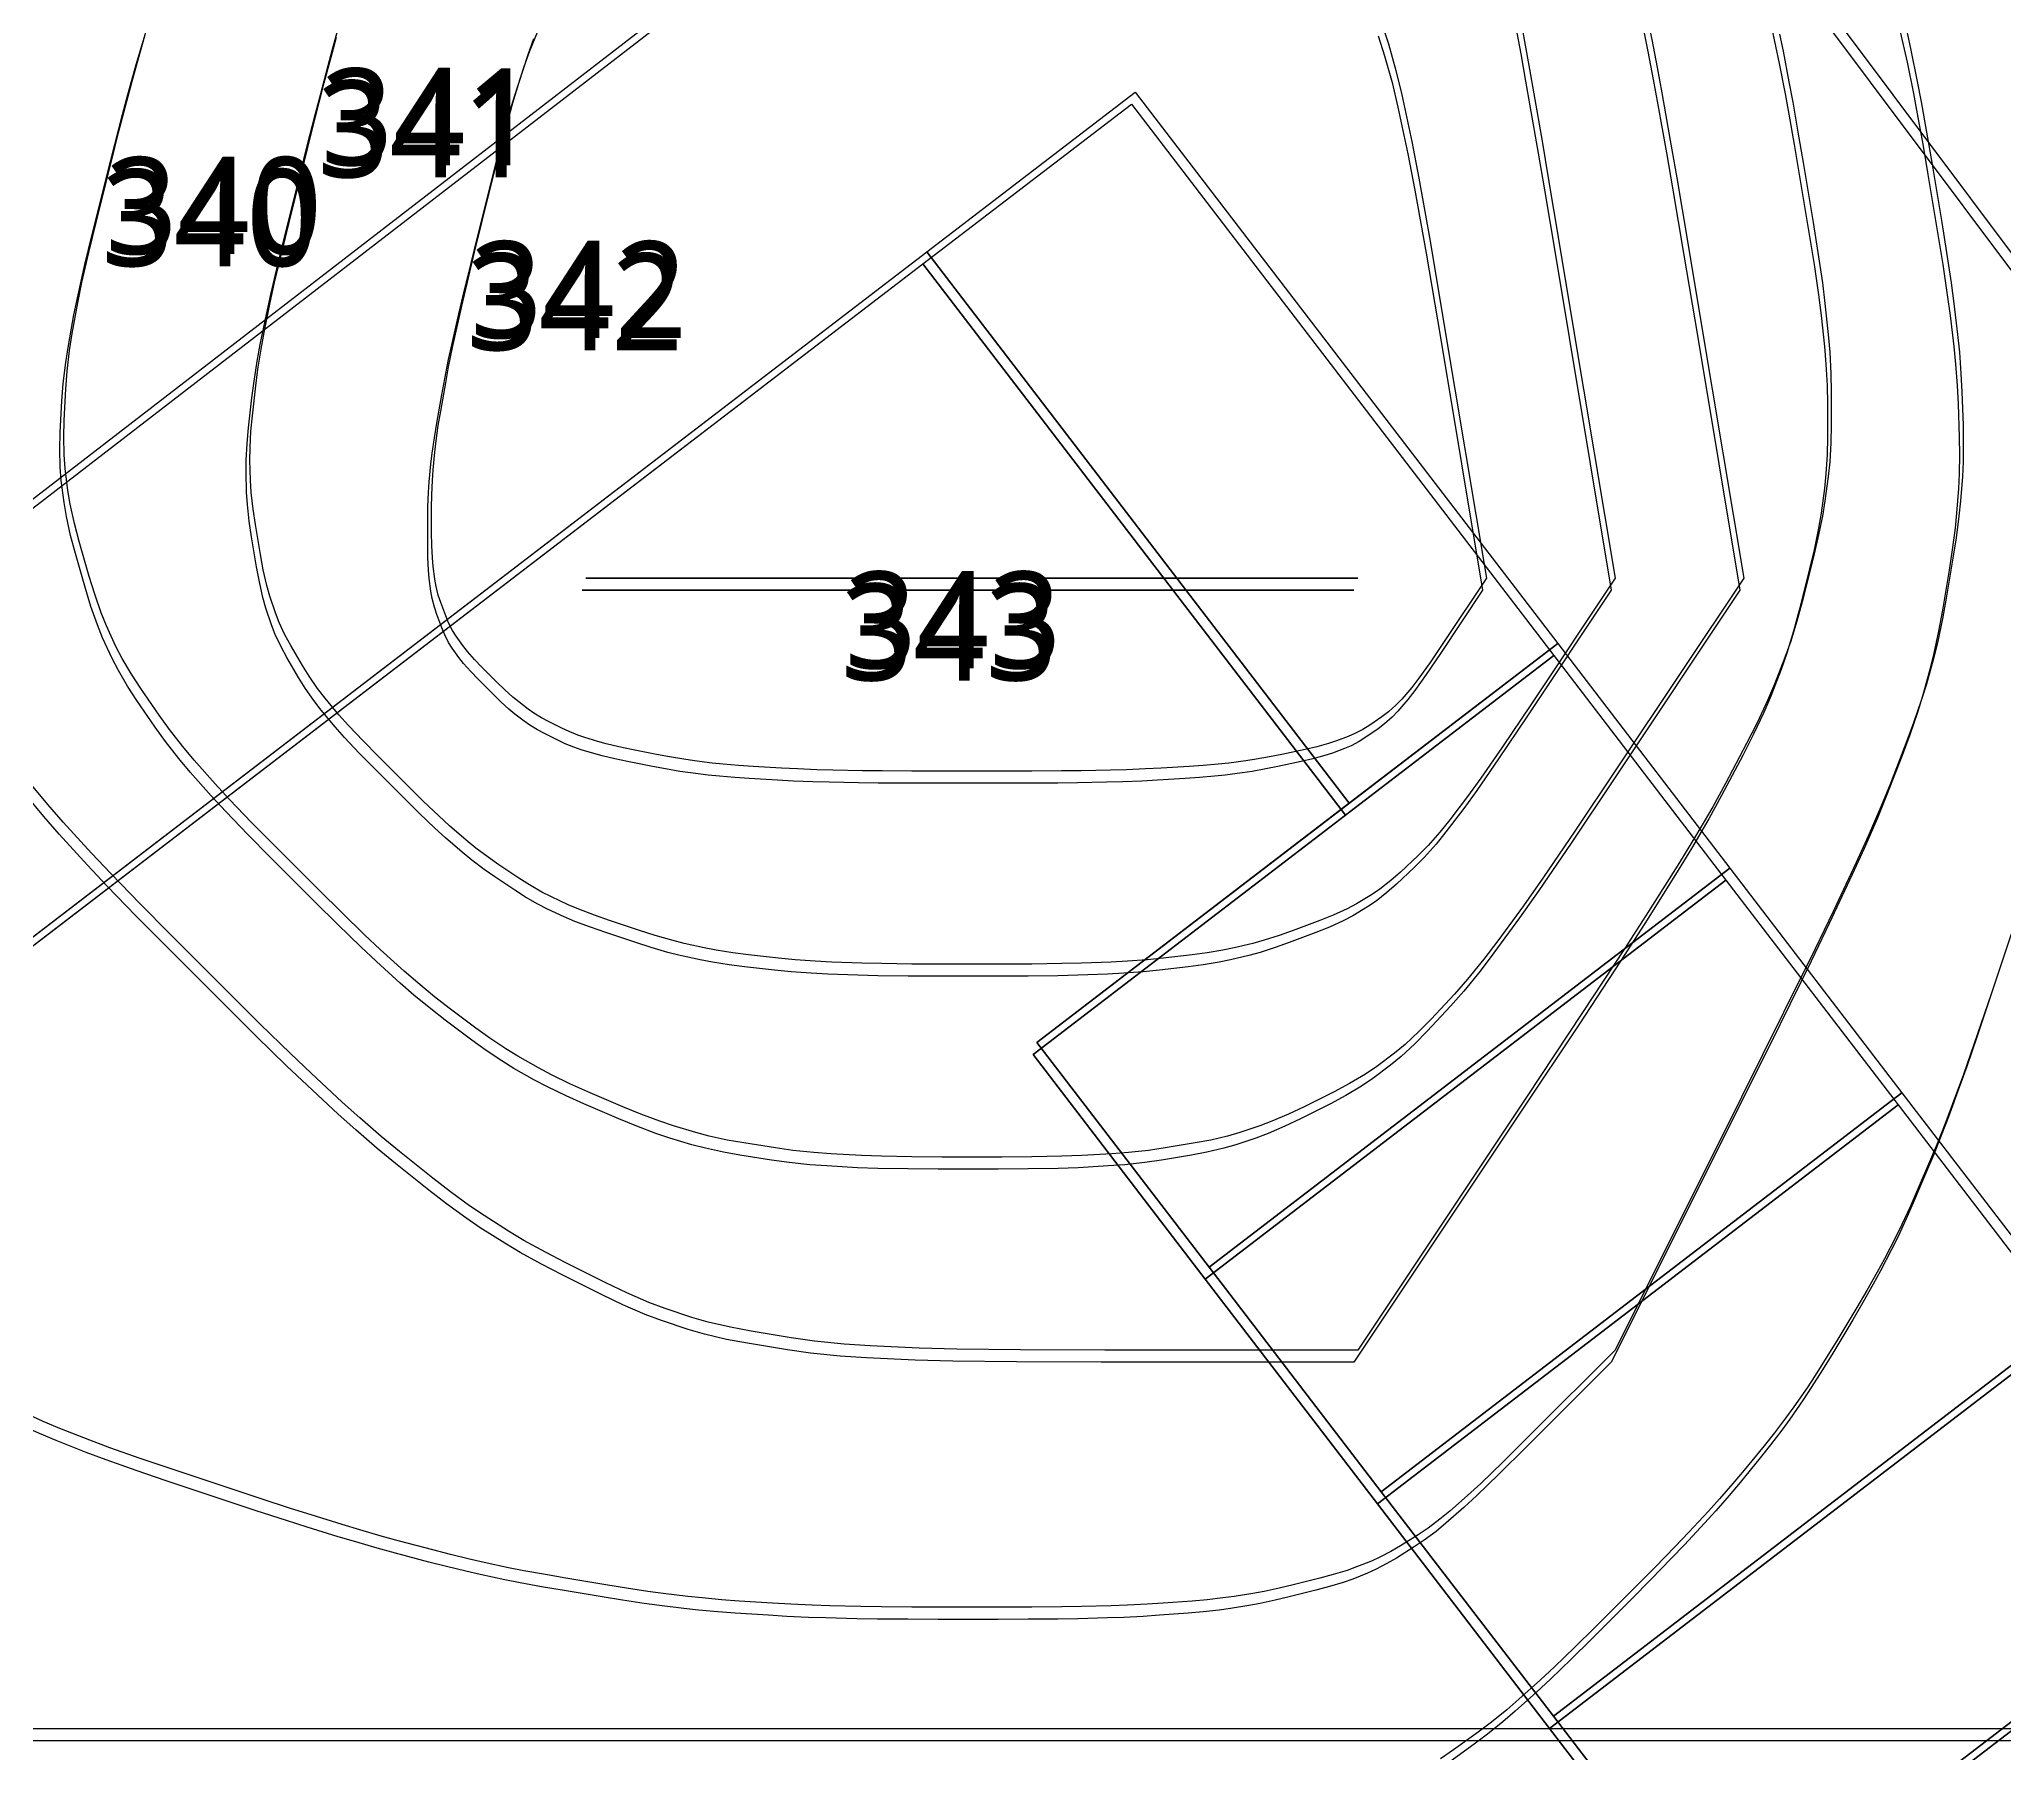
# Model space of a CAD drawing. Header units: metres. Extents: x -1097 to 1588, y -185 to 884.
# Drawn here: x 1015.5 to 1091.9, y 83.7 to 150.3 of the extents above; entities that cross this region are included whole.
import ezdxf

# ---------------------------------------------------------------- set-up
doc = ezdxf.new("R2010")
doc.units = ezdxf.units.M
for name, color, linetype in [('MUROS', 7, 'Continuous'), ('TERRENO', 188, 'Continuous'), ('VG', 7, 'Continuous'), ('VISTA LEJOS', 7, 'Continuous')]:
    doc.layers.add(name, color=color, linetype=linetype)

msp = doc.modelspace()

# ---------------------------------------------------------------- linework, layer by layer
at = {"layer": 'MUROS'}
for points in [[(33.669, 763.952), (1529.019, 763.952), (1529.019, 84.667), (33.669, 84.667)], [(33.519, 763.483), (1528.868, 763.483), (1528.868, 84.197), (33.519, 84.197)]]:
    msp.add_lwpolyline(points, close=True, dxfattribs=at)
at = {"layer": 'TERRENO'}
for points in [[(1087.728, 150.967), (1087.925, 150.132), (1088.072, 149.45), (1088.317, 148.241), (1088.469, 147.444), (1088.68, 146.263), (1088.88, 145.092), (1089.269, 142.759), (1089.457, 141.588), (1089.635, 140.407), (1089.742, 139.61), (1089.886, 138.401), (1089.955, 137.719), (1090.017, 136.884), (1090.053, 136.173), (1090.096, 134.877), (1090.107, 134.196), (1090.097, 133.447), (1090.07, 132.88), (1089.998, 131.93), (1089.937, 131.335), (1089.827, 130.5), (1089.704, 129.703), (1089.445, 128.148), (1089.297, 127.341), (1089.115, 126.477), (1088.958, 125.843), (1088.67, 124.807), (1088.475, 124.173), (1088.177, 123.309), (1087.877, 122.503), (1087.272, 120.947), (1086.904, 120.045), (1086.404, 118.893), (1085.94, 117.875), (1085.048, 115.974), (1084.344, 114.515), (1083.124, 112.038), (1081.489, 108.755), (1076.574, 98.924), (1076.574, 98.924), (1073.297, 95.648), (1072.196, 94.556), (1071.351, 93.74), (1070.839, 93.267), (1070.148, 92.662), (1069.764, 92.345), (1069.303, 92), (1068.919, 91.74), (1068.228, 91.308), (1067.857, 91.091), (1067.435, 90.87), (1067.102, 90.72), (1066.526, 90.489), (1066.155, 90.358), (1065.617, 90.195), (1065.092, 90.054), (1064.055, 89.795), (1063.514, 89.667), (1062.929, 89.542), (1062.494, 89.462), (1061.774, 89.347), (1061.329, 89.286), (1060.714, 89.219), (1060.135, 89.167), (1059.012, 89.081), (1058.385, 89.039), (1057.626, 89.001), (1056.99, 88.979), (1055.838, 88.95), (1055.066, 88.937), (1053.905, 88.927), (1052.74, 88.924), (1050.407, 88.924), (1049.236, 88.927), (1048.055, 88.937), (1047.258, 88.95), (1046.049, 88.979), (1045.367, 89.001), (1044.532, 89.039), (1043.821, 89.081), (1042.525, 89.167), (1041.844, 89.219), (1041.095, 89.286), (1040.528, 89.347), (1039.578, 89.462), (1038.983, 89.542), (1038.148, 89.667), (1037.351, 89.795), (1035.796, 90.054), (1034.999, 90.191), (1034.164, 90.345), (1033.568, 90.463), (1032.618, 90.665), (1032.052, 90.793), (1031.303, 90.976), (1030.621, 91.152), (1029.325, 91.497), (1028.615, 91.692), (1027.779, 91.932), (1027.098, 92.137), (1025.888, 92.512), (1025.091, 92.764), (1023.911, 93.148), (1022.739, 93.536), (1020.407, 94.313), (1019.24, 94.71), (1018.074, 95.123), (1017.296, 95.414), (1016.13, 95.875), (1015.482, 96.147), (1014.704, 96.502)], [(1082.785, 150.881), (1082.963, 150.074), (1083.099, 149.41), (1083.329, 148.222), (1083.475, 147.434), (1083.681, 146.261), (1083.88, 145.092), (1084.268, 142.759), (1084.456, 141.588), (1084.628, 140.407), (1084.729, 139.61), (1084.859, 138.401), (1084.916, 137.719), (1084.96, 136.884), (1084.974, 136.173), (1084.974, 134.877), (1084.96, 134.196), (1084.916, 133.447), (1084.859, 132.88), (1084.729, 131.93), (1084.628, 131.335), (1084.456, 130.5), (1084.268, 129.703), (1083.88, 128.148), (1083.662, 127.341), (1083.398, 126.477), (1083.176, 125.843), (1082.772, 124.807), (1082.502, 124.173), (1082.094, 123.309), (1081.684, 122.503), (1080.864, 120.947), (1080.366, 120.045), (1079.694, 118.893), (1079.072, 117.875), (1077.876, 115.974), (1076.936, 114.515), (1075.308, 112.038), (1073.127, 108.755), (1066.574, 98.924), (1066.574, 98.924), (1056.743, 98.924), (1053.46, 98.934), (1050.983, 98.963), (1049.524, 99.001), (1047.623, 99.088), (1046.605, 99.155), (1045.453, 99.27), (1044.551, 99.395), (1042.996, 99.654), (1042.189, 99.808), (1041.325, 100.009), (1040.692, 100.192), (1039.655, 100.537), (1039.021, 100.777), (1038.157, 101.152), (1037.351, 101.536), (1035.796, 102.313), (1034.999, 102.726), (1034.164, 103.187), (1033.568, 103.542), (1032.618, 104.147), (1032.052, 104.531), (1031.303, 105.078), (1030.621, 105.606), (1029.325, 106.643), (1028.615, 107.229), (1027.779, 107.949), (1027.098, 108.563), (1025.888, 109.686), (1025.091, 110.445), (1023.911, 111.597), (1022.739, 112.758), (1020.407, 115.091), (1019.247, 116.262), (1018.102, 117.443), (1017.354, 118.24), (1016.252, 119.45), (1015.654, 120.131), (1014.963, 120.967)], [(1077.825, 150.713), (1077.996, 149.873), (1078.208, 148.778), (1078.388, 147.794), (1078.72, 145.937), (1078.969, 144.497), (1079.387, 142.034), (1079.936, 138.756), (1081.574, 128.925), (1081.574, 128.925), (1076.659, 121.552), (1075.012, 119.097), (1073.759, 117.261), (1073.011, 116.195), (1072.017, 114.834), (1071.475, 114.122), (1070.841, 113.344), (1070.327, 112.761), (1069.42, 111.789), (1068.94, 111.299), (1068.407, 110.802), (1067.999, 110.464), (1067.308, 109.946), (1066.871, 109.65), (1066.252, 109.283), (1065.657, 108.966), (1064.491, 108.383), (1063.886, 108.095), (1063.238, 107.814), (1062.762, 107.634), (1061.985, 107.375), (1061.51, 107.238), (1060.862, 107.087), (1060.257, 106.972), (1059.09, 106.777), (1058.442, 106.684), (1057.665, 106.597), (1057.017, 106.547), (1055.85, 106.482), (1055.073, 106.453), (1053.906, 106.432), (1052.74, 106.425), (1050.407, 106.425), (1049.238, 106.432), (1048.065, 106.453), (1047.277, 106.482), (1046.089, 106.547), (1045.425, 106.597), (1044.618, 106.684), (1043.939, 106.777), (1042.708, 106.972), (1042.065, 107.087), (1041.366, 107.238), (1040.845, 107.375), (1039.981, 107.634), (1039.446, 107.814), (1038.704, 108.095), (1038.004, 108.383), (1036.643, 108.966), (1035.949, 109.276), (1035.229, 109.622), (1034.723, 109.888), (1033.924, 110.342), (1033.453, 110.63), (1032.841, 111.04), (1032.292, 111.436), (1031.255, 112.214), (1030.691, 112.653), (1030.036, 113.193), (1029.507, 113.654), (1028.579, 114.496), (1027.971, 115.065), (1027.079, 115.929), (1026.198, 116.8), (1024.448, 118.55), (1023.579, 119.431), (1022.723, 120.323), (1022.163, 120.931), (1021.343, 121.859), (1020.899, 122.387), (1020.387, 123.043), (1019.979, 123.607), (1019.267, 124.643), (1018.909, 125.193), (1018.549, 125.805), (1018.307, 126.275), (1017.939, 127.075), (1017.733, 127.581), (1017.481, 128.301), (1017.267, 128.995), (1016.878, 130.356), (1016.694, 131.056), (1016.528, 131.798), (1016.437, 132.333), (1016.329, 133.197), (1016.288, 133.718), (1016.274, 134.416), (1016.29, 135.06), (1016.355, 136.291), (1016.408, 136.97), (1016.502, 137.777), (1016.605, 138.441), (1016.821, 139.629), (1016.982, 140.417), (1017.248, 141.59), (1017.531, 142.759), (1018.114, 145.092), (1018.41, 146.258), (1018.712, 147.425), (1018.921, 148.202), (1019.245, 149.369), (1019.432, 150.017), (1019.67, 150.794)], [(1072.903, 150.595), (1073.054, 149.786), (1073.246, 148.721), (1073.415, 147.754), (1073.732, 145.917), (1073.975, 144.487), (1074.388, 142.032), (1074.935, 138.756), (1076.574, 128.925), (1076.574, 128.925), (1073.297, 124.01), (1072.196, 122.373), (1071.351, 121.149), (1070.839, 120.439), (1070.148, 119.531), (1069.764, 119.056), (1069.303, 118.538), (1068.919, 118.149), (1068.228, 117.501), (1067.857, 117.174), (1067.435, 116.843), (1067.102, 116.618), (1066.526, 116.272), (1066.155, 116.075), (1065.617, 115.83), (1065.092, 115.619), (1064.055, 115.23), (1063.514, 115.038), (1062.929, 114.851), (1062.494, 114.731), (1061.774, 114.558), (1061.329, 114.467), (1060.714, 114.366), (1060.135, 114.29), (1059.012, 114.16), (1058.385, 114.098), (1057.626, 114.04), (1056.99, 114.006), (1055.838, 113.963), (1055.066, 113.944), (1053.905, 113.93), (1052.74, 113.925), (1050.407, 113.925), (1049.241, 113.93), (1048.074, 113.944), (1047.297, 113.963), (1046.13, 114.006), (1045.482, 114.04), (1044.705, 114.098), (1044.057, 114.16), (1042.89, 114.29), (1042.285, 114.366), (1041.637, 114.467), (1041.162, 114.558), (1040.384, 114.731), (1039.909, 114.851), (1039.261, 115.038), (1038.656, 115.23), (1037.49, 115.619), (1036.9, 115.826), (1036.295, 116.056), (1035.877, 116.234), (1035.229, 116.536), (1034.855, 116.728), (1034.38, 117.002), (1033.962, 117.266), (1033.184, 117.784), (1032.767, 118.077), (1032.292, 118.437), (1031.917, 118.744), (1031.269, 119.306), (1030.852, 119.685), (1030.247, 120.261), (1029.656, 120.842), (1028.49, 122.008), (1027.911, 122.599), (1027.343, 123.203), (1026.973, 123.621), (1026.433, 124.269), (1026.143, 124.643), (1025.811, 125.119), (1025.55, 125.536), (1025.096, 126.314), (1024.871, 126.731), (1024.647, 127.207), (1024.501, 127.581), (1024.285, 128.229), (1024.167, 128.647), (1024.031, 129.252), (1023.92, 129.842), (1023.726, 131.008), (1023.637, 131.613), (1023.565, 132.261), (1023.534, 132.736), (1023.512, 133.514), (1023.517, 133.989), (1023.553, 134.637), (1023.608, 135.242), (1023.738, 136.408), (1023.822, 137.056), (1023.944, 137.834), (1024.064, 138.482), (1024.302, 139.649), (1024.472, 140.426), (1024.746, 141.593), (1025.031, 142.759), (1025.615, 145.092), (1025.907, 146.256), (1026.203, 147.415), (1026.402, 148.183), (1026.704, 149.328), (1026.875, 149.959), (1027.083, 150.708)], [(1067.511, 150.478), (1067.766, 149.7), (1068.054, 148.663), (1068.279, 147.713), (1068.668, 145.898), (1068.943, 144.477), (1069.38, 142.029), (1069.935, 138.756), (1071.574, 128.925), (1071.574, 128.925), (1069.935, 126.467), (1069.38, 125.649), (1068.943, 125.037), (1068.668, 124.682), (1068.279, 124.228), (1068.054, 123.991), (1067.766, 123.731), (1067.511, 123.537), (1067.036, 123.213), (1066.774, 123.05), (1066.462, 122.884), (1066.204, 122.771), (1065.743, 122.599), (1065.438, 122.5), (1064.982, 122.378), (1064.527, 122.272), (1063.62, 122.078), (1063.143, 121.982), (1062.62, 121.888), (1062.225, 121.828), (1061.562, 121.742), (1061.148, 121.696), (1060.567, 121.646), (1060.014, 121.607), (1058.934, 121.543), (1058.327, 121.511), (1057.588, 121.483), (1056.962, 121.466), (1055.825, 121.444), (1055.06, 121.435), (1053.903, 121.427), (1052.74, 121.425), (1050.407, 121.425), (1049.243, 121.427), (1048.084, 121.435), (1047.316, 121.444), (1046.171, 121.466), (1045.54, 121.483), (1044.791, 121.511), (1044.174, 121.543), (1043.073, 121.607), (1042.506, 121.646), (1041.909, 121.696), (1041.479, 121.742), (1040.788, 121.828), (1040.372, 121.888), (1039.818, 121.982), (1039.309, 122.078), (1038.337, 122.272), (1037.85, 122.375), (1037.36, 122.491), (1037.032, 122.579), (1036.535, 122.731), (1036.256, 122.827), (1035.918, 122.963), (1035.632, 123.095), (1035.114, 123.355), (1034.843, 123.501), (1034.548, 123.681), (1034.327, 123.835), (1033.96, 124.115), (1033.732, 124.305), (1033.415, 124.593), (1033.115, 124.883), (1032.532, 125.467), (1032.244, 125.767), (1031.963, 126.083), (1031.783, 126.311), (1031.524, 126.679), (1031.387, 126.899), (1031.236, 127.195), (1031.12, 127.466), (1030.926, 127.984), (1030.832, 128.27), (1030.746, 128.608), (1030.696, 128.887), (1030.631, 129.384), (1030.602, 129.712), (1030.58, 130.202), (1030.573, 130.689), (1030.573, 131.661), (1030.58, 132.17), (1030.602, 132.724), (1030.631, 133.14), (1030.696, 133.831), (1030.746, 134.26), (1030.832, 134.858), (1030.926, 135.424), (1031.12, 136.526), (1031.236, 137.143), (1031.387, 137.892), (1031.524, 138.523), (1031.783, 139.668), (1031.963, 140.436), (1032.244, 141.595), (1032.532, 142.759), (1033.115, 145.092), (1033.415, 146.253), (1033.732, 147.406), (1033.96, 148.164), (1034.327, 149.287), (1034.548, 149.902), (1034.843, 150.622)], [(1091.963, 115.091), (1091.185, 112.758), (1090.792, 111.59), (1090.389, 110.419), (1090.11, 109.635), (1089.678, 108.454), (1089.429, 107.795), (1089.112, 106.998), (1088.833, 106.329), (1088.315, 105.12), (1088.037, 104.489), (1087.72, 103.808), (1087.47, 103.302), (1087.038, 102.467), (1086.76, 101.952), (1086.356, 101.241), (1085.963, 100.573), (1085.185, 99.276), (1084.782, 98.617), (1084.35, 97.936), (1084.033, 97.459), (1083.515, 96.71), (1083.198, 96.272), (1082.766, 95.705), (1082.363, 95.2), (1081.585, 94.249), (1081.153, 93.734), (1080.635, 93.139), (1080.203, 92.662), (1079.425, 91.827), (1078.907, 91.283), (1078.129, 90.486), (1077.352, 89.702), (1075.796, 88.147), (1075.012, 87.372), (1074.215, 86.604), (1073.671, 86.099), (1072.836, 85.35), (1072.359, 84.94), (1071.764, 84.46), (1071.249, 84.07), (1070.299, 83.379)]]:
    msp.add_lwpolyline(points, dxfattribs=at)
msp.add_lwpolyline([(1066.574, 128.925), (1066.574, 128.925), (1066.564, 128.925), (1066.535, 128.925), (1066.497, 128.925), (1066.411, 128.925), (1066.343, 128.925), (1066.228, 128.925), (1066.103, 128.925), (1065.844, 128.925), (1065.691, 128.925), (1065.489, 128.925), (1065.307, 128.925), (1064.961, 128.925), (1064.721, 128.925), (1064.347, 128.925), (1063.963, 128.925), (1063.185, 128.925), (1062.772, 128.925), (1062.311, 128.925), (1061.956, 128.925), (1061.351, 128.925), (1060.967, 128.925), (1060.42, 128.925), (1059.892, 128.925), (1058.855, 128.925), (1058.27, 128.925), (1057.55, 128.925), (1056.935, 128.925), (1055.812, 128.925), (1055.054, 128.925), (1053.902, 128.925), (1052.74, 128.925), (1050.407, 128.925), (1049.245, 128.925), (1048.093, 128.925), (1047.335, 128.925), (1046.212, 128.925), (1045.597, 128.925), (1044.877, 128.925), (1044.292, 128.925), (1043.255, 128.925), (1042.727, 128.925), (1042.18, 128.925), (1041.796, 128.925), (1041.191, 128.925), (1040.836, 128.925), (1040.375, 128.925), (1039.962, 128.925), (1039.184, 128.925), (1038.8, 128.925), (1038.426, 128.925), (1038.186, 128.925), (1037.84, 128.925), (1037.658, 128.925), (1037.456, 128.925), (1037.303, 128.925), (1037.044, 128.925), (1036.919, 128.925), (1036.804, 128.925), (1036.736, 128.925), (1036.65, 128.925), (1036.612, 128.925), (1036.583, 128.925), (1036.573, 128.925), (1036.573, 128.925), (1036.583, 128.925), (1036.612, 128.925), (1036.65, 128.925), (1036.736, 128.925), (1036.804, 128.925), (1036.919, 128.925), (1037.044, 128.925), (1037.303, 128.925), (1037.456, 128.925), (1037.658, 128.925), (1037.84, 128.925), (1038.186, 128.925), (1038.426, 128.925), (1038.8, 128.925), (1039.184, 128.925), (1039.962, 128.925), (1040.384, 128.925), (1040.874, 128.925), (1041.268, 128.925), (1041.959, 128.925), (1042.41, 128.925), (1043.073, 128.925), (1043.725, 128.925), (1045.021, 128.925), (1045.799, 128.925), (1046.836, 128.925), (1047.786, 128.925), (1049.601, 128.925), (1051.021, 128.925), (1053.47, 128.925), (1056.743, 128.925), (1066.574, 128.925)], close=True, dxfattribs=at)
at = {"layer": 'VISTA LEJOS'}
for points in [[(1148.222, 67.171), (1072.355, 168.447)], [(1148.071, 66.701), (1072.204, 167.978)], [(1051.816, 160.702), (997.222, 118.577)], [(1051.665, 160.232), (997.071, 118.108)], [(1087.728, 150.967), (1087.925, 150.132), (1088.072, 149.45), (1088.317, 148.241), (1088.469, 147.444), (1088.68, 146.263), (1088.88, 145.092), (1089.269, 142.759), (1089.457, 141.588), (1089.635, 140.407), (1089.742, 139.61), (1089.886, 138.401), (1089.955, 137.719), (1090.017, 136.884), (1090.053, 136.173), (1090.096, 134.877), (1090.107, 134.196), (1090.097, 133.447), (1090.07, 132.88), (1089.998, 131.93), (1089.937, 131.335), (1089.827, 130.5), (1089.704, 129.703), (1089.445, 128.148), (1089.297, 127.341), (1089.115, 126.477), (1088.958, 125.843), (1088.67, 124.807), (1088.475, 124.173), (1088.177, 123.309), (1087.877, 122.503), (1087.272, 120.947), (1086.904, 120.045), (1086.404, 118.893), (1085.94, 117.875), (1085.048, 115.974), (1084.344, 114.515), (1083.124, 112.038), (1081.489, 108.755), (1076.574, 98.924), (1076.574, 98.924), (1073.297, 95.648), (1072.196, 94.556), (1071.351, 93.74), (1070.839, 93.267), (1070.148, 92.662), (1069.764, 92.345), (1069.303, 92), (1068.919, 91.74), (1068.228, 91.308), (1067.857, 91.091), (1067.435, 90.87), (1067.102, 90.72), (1066.526, 90.489), (1066.155, 90.358), (1065.617, 90.195), (1065.092, 90.054), (1064.055, 89.795), (1063.514, 89.667), (1062.929, 89.542), (1062.494, 89.462), (1061.774, 89.347), (1061.329, 89.286), (1060.714, 89.219), (1060.135, 89.167), (1059.012, 89.081), (1058.385, 89.039), (1057.626, 89.001), (1056.99, 88.979), (1055.838, 88.95), (1055.066, 88.937), (1053.905, 88.927), (1052.74, 88.924), (1050.407, 88.924), (1049.236, 88.927), (1048.055, 88.937), (1047.258, 88.95), (1046.049, 88.979), (1045.367, 89.001), (1044.532, 89.039), (1043.821, 89.081), (1042.525, 89.167), (1041.844, 89.219), (1041.095, 89.286), (1040.528, 89.347), (1039.578, 89.462), (1038.983, 89.542), (1038.148, 89.667), (1037.351, 89.795), (1035.796, 90.054), (1034.999, 90.191), (1034.164, 90.345), (1033.568, 90.463), (1032.618, 90.665), (1032.052, 90.793), (1031.303, 90.976), (1030.621, 91.152), (1029.325, 91.497), (1028.615, 91.692), (1027.779, 91.932), (1027.098, 92.137), (1025.888, 92.512), (1025.091, 92.764), (1023.911, 93.148), (1022.739, 93.536), (1020.407, 94.313), (1019.24, 94.71), (1018.074, 95.123), (1017.296, 95.414), (1016.13, 95.875), (1015.482, 96.147), (1014.704, 96.502)], [(1088.075, 150.602), (1088.222, 149.92), (1088.467, 148.71), (1088.619, 147.914), (1088.831, 146.733), (1089.031, 145.562), (1089.419, 143.229), (1089.608, 142.057), (1089.786, 140.877), (1089.893, 140.08), (1090.037, 138.87), (1090.106, 138.189), (1090.168, 137.353), (1090.203, 136.643), (1090.247, 135.347), (1090.258, 134.665), (1090.248, 133.916), (1090.221, 133.35), (1090.149, 132.4), (1090.088, 131.804), (1089.978, 130.969), (1089.855, 130.172), (1089.595, 128.617), (1089.448, 127.811), (1089.266, 126.947), (1089.109, 126.313), (1088.821, 125.276), (1088.626, 124.643), (1088.328, 123.779), (1088.027, 122.972), (1087.422, 121.417), (1087.054, 120.515), (1086.555, 119.363), (1086.091, 118.345), (1085.198, 116.444), (1084.494, 114.985), (1083.275, 112.508), (1081.64, 109.225), (1076.725, 99.394), (1076.725, 99.394), (1073.448, 96.117), (1072.347, 95.026), (1071.502, 94.21), (1070.99, 93.736), (1070.299, 93.132), (1069.915, 92.815), (1069.454, 92.469), (1069.07, 92.21), (1068.379, 91.778), (1068.008, 91.56), (1067.585, 91.34), (1067.253, 91.189), (1066.677, 90.959), (1066.305, 90.828), (1065.768, 90.664), (1065.243, 90.524), (1064.206, 90.264), (1063.665, 90.136), (1063.08, 90.012), (1062.644, 89.932), (1061.924, 89.816), (1061.48, 89.756), (1060.865, 89.688), (1060.286, 89.637), (1059.163, 89.551), (1058.536, 89.509), (1057.777, 89.471), (1057.14, 89.448), (1055.988, 89.42), (1055.217, 89.407), (1054.055, 89.397), (1052.891, 89.394), (1050.558, 89.394), (1049.387, 89.397), (1048.206, 89.407), (1047.409, 89.42), (1046.199, 89.448), (1045.518, 89.471), (1044.683, 89.509), (1043.972, 89.551), (1042.676, 89.637), (1041.994, 89.688), (1041.246, 89.756), (1040.679, 89.816), (1039.729, 89.932), (1039.134, 90.012), (1038.298, 90.136), (1037.502, 90.264), (1035.946, 90.524), (1035.15, 90.661), (1034.314, 90.815), (1033.719, 90.933), (1032.769, 91.135), (1032.202, 91.263), (1031.453, 91.445), (1030.772, 91.621), (1029.476, 91.967), (1028.765, 92.162), (1027.93, 92.402), (1027.249, 92.607), (1026.039, 92.981), (1025.242, 93.234), (1024.061, 93.618), (1022.89, 94.005), (1020.557, 94.783), (1019.391, 95.18), (1018.224, 95.592), (1017.447, 95.884), (1016.28, 96.344), (1015.632, 96.616), (1014.855, 96.972)], [(1082.785, 150.881), (1082.963, 150.074), (1083.099, 149.41), (1083.329, 148.222), (1083.475, 147.434), (1083.681, 146.261), (1083.88, 145.092), (1084.268, 142.759), (1084.456, 141.588), (1084.628, 140.407), (1084.729, 139.61), (1084.859, 138.401), (1084.916, 137.719), (1084.96, 136.884), (1084.974, 136.173), (1084.974, 134.877), (1084.96, 134.196), (1084.916, 133.447), (1084.859, 132.88), (1084.729, 131.93), (1084.628, 131.335), (1084.456, 130.5), (1084.268, 129.703), (1083.88, 128.148), (1083.662, 127.341), (1083.398, 126.477), (1083.176, 125.843), (1082.772, 124.807), (1082.502, 124.173), (1082.094, 123.309), (1081.684, 122.503), (1080.864, 120.947), (1080.366, 120.045), (1079.694, 118.893), (1079.072, 117.875), (1077.876, 115.974), (1076.936, 114.515), (1075.308, 112.038), (1073.127, 108.755), (1066.574, 98.924), (1066.574, 98.924), (1056.743, 98.924), (1053.46, 98.934), (1050.983, 98.963), (1049.524, 99.001), (1047.623, 99.088), (1046.605, 99.155), (1045.453, 99.27), (1044.551, 99.395), (1042.996, 99.654), (1042.189, 99.808), (1041.325, 100.009), (1040.692, 100.192), (1039.655, 100.537), (1039.021, 100.777), (1038.157, 101.152), (1037.351, 101.536), (1035.796, 102.313), (1034.999, 102.726), (1034.164, 103.187), (1033.568, 103.542), (1032.618, 104.147), (1032.052, 104.531), (1031.303, 105.078), (1030.621, 105.606), (1029.325, 106.643), (1028.615, 107.229), (1027.779, 107.949), (1027.098, 108.563), (1025.888, 109.686), (1025.091, 110.445), (1023.911, 111.597), (1022.739, 112.758), (1020.407, 115.091), (1019.247, 116.262), (1018.102, 117.443), (1017.354, 118.24), (1016.252, 119.45), (1015.654, 120.131), (1014.963, 120.967)], [(1083.114, 150.544), (1083.25, 149.879), (1083.48, 148.691), (1083.626, 147.904), (1083.832, 146.73), (1084.03, 145.562), (1084.419, 143.229), (1084.606, 142.057), (1084.779, 140.877), (1084.88, 140.08), (1085.01, 138.87), (1085.067, 138.189), (1085.11, 137.353), (1085.125, 136.643), (1085.125, 135.347), (1085.11, 134.665), (1085.067, 133.916), (1085.01, 133.35), (1084.88, 132.4), (1084.779, 131.804), (1084.606, 130.969), (1084.419, 130.172), (1084.03, 128.617), (1083.813, 127.811), (1083.549, 126.947), (1083.326, 126.313), (1082.923, 125.276), (1082.653, 124.643), (1082.245, 123.779), (1081.835, 122.972), (1081.014, 121.417), (1080.517, 120.515), (1079.845, 119.363), (1079.222, 118.345), (1078.027, 116.444), (1077.086, 114.985), (1075.459, 112.508), (1073.278, 109.225), (1066.725, 99.394), (1066.725, 99.394), (1056.894, 99.394), (1053.611, 99.404), (1051.134, 99.433), (1049.675, 99.471), (1047.774, 99.557), (1046.756, 99.625), (1045.604, 99.74), (1044.702, 99.865), (1043.146, 100.124), (1042.34, 100.277), (1041.476, 100.479), (1040.842, 100.661), (1039.806, 101.007), (1039.172, 101.247), (1038.308, 101.621), (1037.502, 102.005), (1035.946, 102.783), (1035.15, 103.196), (1034.314, 103.657), (1033.719, 104.012), (1032.769, 104.617), (1032.202, 105.001), (1031.453, 105.548), (1030.772, 106.076), (1029.476, 107.113), (1028.765, 107.698), (1027.93, 108.418), (1027.249, 109.033), (1026.039, 110.156), (1025.242, 110.914), (1024.061, 112.066), (1022.89, 113.228), (1020.557, 115.561), (1019.398, 116.732), (1018.253, 117.913), (1017.504, 118.71), (1016.403, 119.919), (1015.805, 120.601), (1015.114, 121.436)], [(1077.825, 150.713), (1077.996, 149.873), (1078.208, 148.778), (1078.388, 147.794), (1078.72, 145.937), (1078.969, 144.497), (1079.387, 142.034), (1079.936, 138.756), (1081.574, 128.925), (1081.574, 128.925), (1076.659, 121.552), (1075.012, 119.097), (1073.759, 117.261), (1073.011, 116.195), (1072.017, 114.834), (1071.475, 114.122), (1070.841, 113.344), (1070.327, 112.761), (1069.42, 111.789), (1068.94, 111.299), (1068.407, 110.802), (1067.999, 110.464), (1067.308, 109.946), (1066.871, 109.65), (1066.252, 109.283), (1065.657, 108.966), (1064.491, 108.383), (1063.886, 108.095), (1063.238, 107.814), (1062.762, 107.634), (1061.985, 107.375), (1061.51, 107.238), (1060.862, 107.087), (1060.257, 106.972), (1059.09, 106.777), (1058.442, 106.684), (1057.665, 106.597), (1057.017, 106.547), (1055.85, 106.482), (1055.073, 106.453), (1053.906, 106.432), (1052.74, 106.425), (1050.407, 106.425), (1049.238, 106.432), (1048.065, 106.453), (1047.277, 106.482), (1046.089, 106.547), (1045.425, 106.597), (1044.618, 106.684), (1043.939, 106.777), (1042.708, 106.972), (1042.065, 107.087), (1041.366, 107.238), (1040.845, 107.375), (1039.981, 107.634), (1039.446, 107.814), (1038.704, 108.095), (1038.004, 108.383), (1036.643, 108.966), (1035.949, 109.276), (1035.229, 109.622), (1034.723, 109.888), (1033.924, 110.342), (1033.453, 110.63), (1032.841, 111.04), (1032.292, 111.436), (1031.255, 112.214), (1030.691, 112.653), (1030.036, 113.193), (1029.507, 113.654), (1028.579, 114.496), (1027.971, 115.065), (1027.079, 115.929), (1026.198, 116.8), (1024.448, 118.55), (1023.579, 119.431), (1022.723, 120.323), (1022.163, 120.931), (1021.343, 121.859), (1020.899, 122.387), (1020.387, 123.043), (1019.979, 123.607), (1019.267, 124.643), (1018.909, 125.193), (1018.549, 125.805), (1018.307, 126.275), (1017.939, 127.075), (1017.733, 127.581), (1017.481, 128.301), (1017.267, 128.995), (1016.878, 130.356), (1016.694, 131.056), (1016.528, 131.798), (1016.437, 132.333), (1016.329, 133.197), (1016.288, 133.718), (1016.274, 134.416), (1016.29, 135.06), (1016.355, 136.291), (1016.408, 136.97), (1016.502, 137.777), (1016.605, 138.441), (1016.821, 139.629), (1016.982, 140.417), (1017.248, 141.59), (1017.531, 142.759), (1018.114, 145.092), (1018.41, 146.258), (1018.712, 147.425), (1018.921, 148.202), (1019.245, 149.369), (1019.432, 150.017), (1019.67, 150.794)], [(1077.976, 151.182), (1078.147, 150.342), (1078.358, 149.248), (1078.539, 148.264), (1078.87, 146.406), (1079.12, 144.966), (1079.538, 142.504), (1080.086, 139.225), (1081.725, 129.395), (1081.725, 129.395), (1076.809, 122.022), (1075.163, 119.567), (1073.91, 117.731), (1073.161, 116.665), (1072.168, 115.304), (1071.625, 114.591), (1070.992, 113.814), (1070.478, 113.23), (1069.571, 112.258), (1069.091, 111.769), (1068.558, 111.272), (1068.15, 110.934), (1067.459, 110.415), (1067.022, 110.12), (1066.403, 109.753), (1065.808, 109.436), (1064.641, 108.853), (1064.036, 108.565), (1063.388, 108.284), (1062.913, 108.104), (1062.136, 107.845), (1061.66, 107.708), (1061.012, 107.557), (1060.408, 107.442), (1059.241, 107.247), (1058.593, 107.154), (1057.816, 107.067), (1057.168, 107.017), (1056.001, 106.952), (1055.224, 106.923), (1054.057, 106.902), (1052.891, 106.894), (1050.558, 106.894), (1049.389, 106.902), (1048.215, 106.923), (1047.428, 106.952), (1046.24, 107.017), (1045.575, 107.067), (1044.769, 107.154), (1044.09, 107.247), (1042.858, 107.442), (1042.215, 107.557), (1041.517, 107.708), (1040.996, 107.845), (1040.132, 108.104), (1039.597, 108.284), (1038.855, 108.565), (1038.154, 108.853), (1036.794, 109.436), (1036.1, 109.746), (1035.38, 110.091), (1034.874, 110.358), (1034.074, 110.811), (1033.604, 111.099), (1032.992, 111.51), (1032.442, 111.906), (1031.405, 112.683), (1030.841, 113.122), (1030.186, 113.662), (1029.658, 114.123), (1028.729, 114.966), (1028.122, 115.535), (1027.229, 116.399), (1026.349, 117.27), (1024.599, 119.019), (1023.73, 119.9), (1022.873, 120.793), (1022.314, 121.4), (1021.493, 122.329), (1021.049, 122.857), (1020.538, 123.512), (1020.13, 124.076), (1019.417, 125.113), (1019.06, 125.663), (1018.7, 126.275), (1018.457, 126.745), (1018.09, 127.544), (1017.884, 128.051), (1017.632, 128.771), (1017.418, 129.464), (1017.029, 130.825), (1016.844, 131.526), (1016.679, 132.268), (1016.588, 132.803), (1016.48, 133.667), (1016.439, 134.188), (1016.424, 134.886), (1016.441, 135.529), (1016.506, 136.761), (1016.559, 137.44), (1016.652, 138.246), (1016.756, 138.911), (1016.972, 140.099), (1017.132, 140.886), (1017.399, 142.06), (1017.682, 143.229), (1018.265, 145.562), (1018.56, 146.728), (1018.863, 147.894), (1019.072, 148.672), (1019.396, 149.838), (1019.583, 150.486)], [(1072.903, 150.595), (1073.054, 149.786), (1073.246, 148.721), (1073.415, 147.754), (1073.732, 145.917), (1073.975, 144.487), (1074.388, 142.032), (1074.935, 138.756), (1076.574, 128.925), (1076.574, 128.925), (1073.297, 124.01), (1072.196, 122.373), (1071.351, 121.149), (1070.839, 120.439), (1070.148, 119.531), (1069.764, 119.056), (1069.303, 118.538), (1068.919, 118.149), (1068.228, 117.501), (1067.857, 117.174), (1067.435, 116.843), (1067.102, 116.618), (1066.526, 116.272), (1066.155, 116.075), (1065.617, 115.83), (1065.092, 115.619), (1064.055, 115.23), (1063.514, 115.038), (1062.929, 114.851), (1062.494, 114.731), (1061.774, 114.558), (1061.329, 114.467), (1060.714, 114.366), (1060.135, 114.29), (1059.012, 114.16), (1058.385, 114.098), (1057.626, 114.04), (1056.99, 114.006), (1055.838, 113.963), (1055.066, 113.944), (1053.905, 113.93), (1052.74, 113.925), (1050.407, 113.925), (1049.241, 113.93), (1048.074, 113.944), (1047.297, 113.963), (1046.13, 114.006), (1045.482, 114.04), (1044.705, 114.098), (1044.057, 114.16), (1042.89, 114.29), (1042.285, 114.366), (1041.637, 114.467), (1041.162, 114.558), (1040.384, 114.731), (1039.909, 114.851), (1039.261, 115.038), (1038.656, 115.23), (1037.49, 115.619), (1036.9, 115.826), (1036.295, 116.056), (1035.877, 116.234), (1035.229, 116.536), (1034.855, 116.728), (1034.38, 117.002), (1033.962, 117.266), (1033.184, 117.784), (1032.767, 118.077), (1032.292, 118.437), (1031.917, 118.744), (1031.269, 119.306), (1030.852, 119.685), (1030.247, 120.261), (1029.656, 120.842), (1028.49, 122.008), (1027.911, 122.599), (1027.343, 123.203), (1026.973, 123.621), (1026.433, 124.269), (1026.143, 124.643), (1025.811, 125.119), (1025.55, 125.536), (1025.096, 126.314), (1024.871, 126.731), (1024.647, 127.207), (1024.501, 127.581), (1024.285, 128.229), (1024.167, 128.647), (1024.031, 129.252), (1023.92, 129.842), (1023.726, 131.008), (1023.637, 131.613), (1023.565, 132.261), (1023.534, 132.736), (1023.512, 133.514), (1023.517, 133.989), (1023.553, 134.637), (1023.608, 135.242), (1023.738, 136.408), (1023.822, 137.056), (1023.944, 137.834), (1024.064, 138.482), (1024.302, 139.649), (1024.472, 140.426), (1024.746, 141.593), (1025.031, 142.759), (1025.615, 145.092), (1025.907, 146.256), (1026.203, 147.415), (1026.402, 148.183), (1026.704, 149.328), (1026.875, 149.959), (1027.083, 150.708)], [(1073.054, 151.065), (1073.205, 150.256), (1073.397, 149.19), (1073.566, 148.223), (1073.883, 146.387), (1074.126, 144.957), (1074.539, 142.501), (1075.086, 139.225), (1076.725, 129.395), (1076.725, 129.395), (1073.448, 124.479), (1072.347, 122.843), (1071.502, 121.619), (1070.99, 120.908), (1070.299, 120.001), (1069.915, 119.526), (1069.454, 119.007), (1069.07, 118.619), (1068.379, 117.971), (1068.008, 117.644), (1067.585, 117.313), (1067.253, 117.087), (1066.677, 116.742), (1066.305, 116.545), (1065.768, 116.3), (1065.243, 116.089), (1064.206, 115.7), (1063.665, 115.508), (1063.08, 115.321), (1062.644, 115.201), (1061.924, 115.028), (1061.48, 114.937), (1060.865, 114.836), (1060.286, 114.759), (1059.163, 114.63), (1058.536, 114.567), (1057.777, 114.51), (1057.14, 114.476), (1055.988, 114.433), (1055.217, 114.414), (1054.055, 114.399), (1052.891, 114.394), (1050.558, 114.394), (1049.391, 114.399), (1048.225, 114.414), (1047.447, 114.433), (1046.281, 114.476), (1045.633, 114.51), (1044.855, 114.567), (1044.207, 114.63), (1043.041, 114.759), (1042.436, 114.836), (1041.788, 114.937), (1041.313, 115.028), (1040.535, 115.201), (1040.06, 115.321), (1039.412, 115.508), (1038.807, 115.7), (1037.641, 116.089), (1037.05, 116.295), (1036.446, 116.526), (1036.028, 116.703), (1035.38, 117.006), (1035.006, 117.198), (1034.53, 117.471), (1034.113, 117.735), (1033.335, 118.254), (1032.918, 118.547), (1032.442, 118.907), (1032.068, 119.214), (1031.42, 119.775), (1031.002, 120.155), (1030.397, 120.731), (1029.807, 121.311), (1028.641, 122.478), (1028.062, 123.068), (1027.493, 123.673), (1027.124, 124.091), (1026.584, 124.739), (1026.293, 125.113), (1025.962, 125.588), (1025.701, 126.006), (1025.247, 126.784), (1025.021, 127.201), (1024.798, 127.676), (1024.652, 128.051), (1024.436, 128.699), (1024.318, 129.116), (1024.181, 129.721), (1024.071, 130.312), (1023.877, 131.478), (1023.788, 132.083), (1023.716, 132.731), (1023.685, 133.206), (1023.663, 133.984), (1023.668, 134.459), (1023.704, 135.107), (1023.759, 135.712), (1023.889, 136.878), (1023.973, 137.526), (1024.095, 138.304), (1024.215, 138.952), (1024.453, 140.118), (1024.623, 140.896), (1024.897, 142.062), (1025.182, 143.229), (1025.765, 145.562), (1026.058, 146.726), (1026.353, 147.885), (1026.553, 148.653), (1026.855, 149.798), (1027.025, 150.429)], [(1067.511, 150.478), (1067.766, 149.7), (1068.054, 148.663), (1068.279, 147.713), (1068.668, 145.898), (1068.943, 144.477), (1069.38, 142.029), (1069.935, 138.756), (1071.574, 128.925), (1071.574, 128.925), (1069.935, 126.467), (1069.38, 125.649), (1068.943, 125.037), (1068.668, 124.682), (1068.279, 124.228), (1068.054, 123.991), (1067.766, 123.731), (1067.511, 123.537), (1067.036, 123.213), (1066.774, 123.05), (1066.462, 122.884), (1066.204, 122.771), (1065.743, 122.599), (1065.438, 122.5), (1064.982, 122.378), (1064.527, 122.272), (1063.62, 122.078), (1063.143, 121.982), (1062.62, 121.888), (1062.225, 121.828), (1061.562, 121.742), (1061.148, 121.696), (1060.567, 121.646), (1060.014, 121.607), (1058.934, 121.543), (1058.327, 121.511), (1057.588, 121.483), (1056.962, 121.466), (1055.825, 121.444), (1055.06, 121.435), (1053.903, 121.427), (1052.74, 121.425), (1050.407, 121.425), (1049.243, 121.427), (1048.084, 121.435), (1047.316, 121.444), (1046.171, 121.466), (1045.54, 121.483), (1044.791, 121.511), (1044.174, 121.543), (1043.073, 121.607), (1042.506, 121.646), (1041.909, 121.696), (1041.479, 121.742), (1040.788, 121.828), (1040.372, 121.888), (1039.818, 121.982), (1039.309, 122.078), (1038.337, 122.272), (1037.85, 122.375), (1037.36, 122.491), (1037.032, 122.579), (1036.535, 122.731), (1036.256, 122.827), (1035.918, 122.963), (1035.632, 123.095), (1035.114, 123.355), (1034.843, 123.501), (1034.548, 123.681), (1034.327, 123.835), (1033.96, 124.115), (1033.732, 124.305), (1033.415, 124.593), (1033.115, 124.883), (1032.532, 125.467), (1032.244, 125.767), (1031.963, 126.083), (1031.783, 126.311), (1031.524, 126.679), (1031.387, 126.899), (1031.236, 127.195), (1031.12, 127.466), (1030.926, 127.984), (1030.832, 128.27), (1030.746, 128.608), (1030.696, 128.887), (1030.631, 129.384), (1030.602, 129.712), (1030.58, 130.202), (1030.573, 130.689), (1030.573, 131.661), (1030.58, 132.17), (1030.602, 132.724), (1030.631, 133.14), (1030.696, 133.831), (1030.746, 134.26), (1030.832, 134.858), (1030.926, 135.424), (1031.12, 136.526), (1031.236, 137.143), (1031.387, 137.892), (1031.524, 138.523), (1031.783, 139.668), (1031.963, 140.436), (1032.244, 141.595), (1032.532, 142.759), (1033.115, 145.092), (1033.415, 146.253), (1033.732, 147.406), (1033.96, 148.164), (1034.327, 149.287), (1034.548, 149.902), (1034.843, 150.622)], [(1067.662, 150.947), (1067.917, 150.17), (1068.205, 149.133), (1068.43, 148.182), (1068.819, 146.368), (1069.094, 144.947), (1069.531, 142.499), (1070.086, 139.225), (1071.725, 129.395), (1071.725, 129.395), (1070.086, 126.937), (1069.531, 126.119), (1069.094, 125.507), (1068.819, 125.152), (1068.43, 124.698), (1068.205, 124.46), (1067.917, 124.201), (1067.662, 124.007), (1067.187, 123.683), (1066.925, 123.519), (1066.613, 123.354), (1066.355, 123.241), (1065.894, 123.068), (1065.588, 122.97), (1065.132, 122.847), (1064.678, 122.742), (1063.771, 122.547), (1063.294, 122.451), (1062.771, 122.358), (1062.376, 122.298), (1061.713, 122.211), (1061.299, 122.166), (1060.718, 122.115), (1060.164, 122.077), (1059.084, 122.012), (1058.478, 121.981), (1057.739, 121.952), (1057.113, 121.935), (1055.976, 121.914), (1055.211, 121.904), (1054.054, 121.897), (1052.891, 121.895), (1050.558, 121.895), (1049.394, 121.897), (1048.235, 121.904), (1047.467, 121.914), (1046.322, 121.935), (1045.691, 121.952), (1044.942, 121.981), (1044.325, 122.012), (1043.223, 122.077), (1042.657, 122.115), (1042.059, 122.166), (1041.63, 122.211), (1040.938, 122.298), (1040.523, 122.358), (1039.969, 122.451), (1039.46, 122.547), (1038.488, 122.742), (1038.001, 122.845), (1037.511, 122.96), (1037.182, 123.049), (1036.686, 123.2), (1036.407, 123.296), (1036.069, 123.433), (1035.783, 123.565), (1035.265, 123.824), (1034.994, 123.971), (1034.698, 124.151), (1034.478, 124.304), (1034.11, 124.585), (1033.882, 124.775), (1033.566, 125.063), (1033.266, 125.353), (1032.682, 125.936), (1032.394, 126.236), (1032.114, 126.553), (1031.934, 126.781), (1031.674, 127.148), (1031.537, 127.369), (1031.386, 127.664), (1031.271, 127.936), (1031.077, 128.454), (1030.983, 128.74), (1030.897, 129.078), (1030.846, 129.356), (1030.781, 129.853), (1030.753, 130.182), (1030.731, 130.672), (1030.724, 131.159), (1030.724, 132.131), (1030.731, 132.64), (1030.753, 133.194), (1030.781, 133.609), (1030.846, 134.301), (1030.897, 134.73), (1030.983, 135.328), (1031.077, 135.894), (1031.271, 136.996), (1031.386, 137.613), (1031.537, 138.361), (1031.674, 138.993), (1031.934, 140.137), (1032.114, 140.905), (1032.394, 142.065), (1032.682, 143.229), (1033.266, 145.562), (1033.566, 146.723), (1033.882, 147.875), (1034.11, 148.634), (1034.478, 149.757), (1034.698, 150.371)], [(1049.974, 142.086), (1058.074, 148.286)], [(1058.074, 148.286), (1074.494, 126.856)], [(1058.074, 148.286), (1058.074, 148.286)], [(1049.823, 141.617), (1057.923, 147.817)], [(1057.923, 147.817), (1074.343, 126.387)], [(1057.923, 147.817), (1057.923, 147.817)], [(977.674, 86.686), (1049.974, 142.086)], [(983.064, 90.816), (1049.974, 142.086)], [(1066.394, 120.656), (1049.974, 142.086)], [(1049.974, 142.086), (1066.394, 120.656)], [(977.523, 86.217), (1049.823, 141.617)], [(982.913, 90.347), (1049.823, 141.617)], [(1066.243, 120.187), (1049.823, 141.617)], [(1049.823, 141.617), (1066.243, 120.187)], [(1054.254, 111.346), (1074.494, 126.856)], [(1074.494, 126.856), (1066.394, 120.656)], [(1074.494, 126.856), (1081.184, 118.126)], [(1054.103, 110.877), (1074.343, 126.387)], [(1074.343, 126.387), (1066.243, 120.187)], [(1074.343, 126.387), (1081.033, 117.657)], [(1066.243, 120.187), (1054.103, 110.877)], [(1066.394, 120.656), (1054.254, 111.346)], [(1060.793, 102.147), (1081.033, 117.657)], [(1081.033, 117.657), (1060.793, 102.147)], [(1060.944, 102.616), (1081.184, 118.126)], [(1081.184, 118.126), (1060.944, 102.616)], [(1081.033, 117.657), (1087.723, 108.927)], [(1081.033, 117.657), (1081.033, 117.657)], [(1081.184, 118.126), (1087.874, 109.396)], [(1081.184, 118.126), (1081.184, 118.126)], [(1092.114, 115.561), (1091.336, 113.228), (1090.943, 112.06), (1090.539, 110.889), (1090.261, 110.105), (1089.829, 108.924), (1089.579, 108.265), (1089.263, 107.468), (1088.984, 106.799), (1088.466, 105.589), (1088.187, 104.959), (1087.87, 104.277), (1087.621, 103.772), (1087.189, 102.937), (1086.91, 102.421), (1086.507, 101.711), (1086.114, 101.042), (1085.336, 99.746), (1084.933, 99.087), (1084.501, 98.405), (1084.184, 97.929), (1083.666, 97.18), (1083.349, 96.741), (1082.917, 96.175), (1082.514, 95.669), (1081.736, 94.719), (1081.304, 94.204), (1080.786, 93.608), (1080.354, 93.132), (1079.576, 92.296), (1079.058, 91.752), (1078.28, 90.956), (1077.502, 90.172), (1075.947, 88.616), (1075.163, 87.842), (1074.366, 87.074), (1073.822, 86.568), (1072.987, 85.819), (1072.51, 85.41), (1071.915, 84.93), (1071.4, 84.539), (1070.449, 83.848), (1069.944, 83.496)], [(1091.963, 115.091), (1091.185, 112.758), (1090.792, 111.59), (1090.389, 110.419), (1090.11, 109.635), (1089.678, 108.454), (1089.429, 107.795), (1089.112, 106.998), (1088.833, 106.329), (1088.315, 105.12), (1088.037, 104.489), (1087.72, 103.808), (1087.47, 103.302), (1087.038, 102.467), (1086.76, 101.952), (1086.356, 101.241), (1085.963, 100.573), (1085.185, 99.276), (1084.782, 98.617), (1084.35, 97.936), (1084.033, 97.459), (1083.515, 96.71), (1083.198, 96.272), (1082.766, 95.705), (1082.363, 95.2), (1081.585, 94.249), (1081.153, 93.734), (1080.635, 93.139), (1080.203, 92.662), (1079.425, 91.827), (1078.907, 91.283), (1078.129, 90.486), (1077.352, 89.702), (1075.796, 88.147), (1075.012, 87.372), (1074.215, 86.604), (1073.671, 86.099), (1072.836, 85.35), (1072.359, 84.94), (1071.764, 84.46), (1071.249, 84.07), (1070.299, 83.379)], [(1060.793, 102.147), (1054.103, 110.877)], [(1054.103, 110.877), (1060.793, 102.147)], [(1060.944, 102.616), (1054.254, 111.346)], [(1054.254, 111.346), (1060.944, 102.616)], [(1067.634, 93.886), (1087.874, 109.396)], [(1087.874, 109.396), (1067.634, 93.886)], [(1087.874, 109.396), (1094.564, 100.666)], [(1087.874, 109.396), (1087.874, 109.396)], [(1067.483, 93.417), (1087.723, 108.927)], [(1087.723, 108.927), (1067.483, 93.417)], [(1087.723, 108.927), (1094.413, 100.197)], [(1087.723, 108.927), (1087.723, 108.927)], [(1067.634, 93.886), (1060.944, 102.616)], [(1060.944, 102.616), (1067.634, 93.886)], [(1067.483, 93.417), (1060.793, 102.147)], [(1060.793, 102.147), (1067.483, 93.417)], [(1094.413, 100.197), (1074.173, 84.687)], [(1074.173, 84.687), (1094.413, 100.197)], [(1094.564, 100.666), (1074.324, 85.156)], [(1074.324, 85.156), (1094.564, 100.666)], [(1074.173, 84.687), (1067.483, 93.417)], [(1067.483, 93.417), (1074.173, 84.687)], [(1074.324, 85.156), (1067.634, 93.886)], [(1067.634, 93.886), (1074.324, 85.156)], [(1081.014, 76.426), (1101.254, 91.936)], [(1101.254, 91.936), (1081.014, 76.426)], [(1080.863, 75.957), (1101.103, 91.467)], [(1101.103, 91.467), (1080.863, 75.957)], [(1074.324, 85.156), (1081.014, 76.426)], [(1081.014, 76.426), (1074.324, 85.156)], [(1528.868, 84.197), (33.519, 84.197)], [(1529.019, 84.667), (33.669, 84.667)], [(1074.173, 84.687), (1080.863, 75.957)], [(1080.863, 75.957), (1074.173, 84.687)]]:
    msp.add_lwpolyline(points, dxfattribs=at)
for points in [[(1066.725, 129.395), (1066.725, 129.395), (1066.715, 129.395), (1066.686, 129.395), (1066.648, 129.395), (1066.561, 129.395), (1066.494, 129.395), (1066.379, 129.395), (1066.254, 129.395), (1065.995, 129.395), (1065.841, 129.395), (1065.64, 129.395), (1065.457, 129.395), (1065.112, 129.395), (1064.872, 129.395), (1064.497, 129.395), (1064.113, 129.395), (1063.336, 129.395), (1062.923, 129.395), (1062.462, 129.395), (1062.107, 129.395), (1061.502, 129.395), (1061.118, 129.395), (1060.571, 129.395), (1060.043, 129.395), (1059.006, 129.395), (1058.42, 129.395), (1057.7, 129.395), (1057.086, 129.395), (1055.963, 129.395), (1055.204, 129.395), (1054.052, 129.395), (1052.891, 129.395), (1050.558, 129.395), (1049.396, 129.395), (1048.244, 129.395), (1047.486, 129.395), (1046.363, 129.395), (1045.748, 129.395), (1045.028, 129.395), (1044.443, 129.395), (1043.406, 129.395), (1042.878, 129.395), (1042.33, 129.395), (1041.946, 129.395), (1041.342, 129.395), (1040.986, 129.395), (1040.526, 129.395), (1040.113, 129.395), (1039.335, 129.395), (1038.951, 129.395), (1038.577, 129.395), (1038.337, 129.395), (1037.991, 129.395), (1037.809, 129.395), (1037.607, 129.395), (1037.454, 129.395), (1037.194, 129.395), (1037.07, 129.395), (1036.954, 129.395), (1036.887, 129.395), (1036.801, 129.395), (1036.762, 129.395), (1036.734, 129.395), (1036.724, 129.395), (1036.724, 129.395), (1036.734, 129.395), (1036.762, 129.395), (1036.801, 129.395), (1036.887, 129.395), (1036.954, 129.395), (1037.07, 129.395), (1037.194, 129.395), (1037.454, 129.395), (1037.607, 129.395), (1037.809, 129.395), (1037.991, 129.395), (1038.337, 129.395), (1038.577, 129.395), (1038.951, 129.395), (1039.335, 129.395), (1040.113, 129.395), (1040.535, 129.395), (1041.025, 129.395), (1041.418, 129.395), (1042.11, 129.395), (1042.561, 129.395), (1043.223, 129.395), (1043.876, 129.395), (1045.172, 129.395), (1045.95, 129.395), (1046.987, 129.395), (1047.937, 129.395), (1049.751, 129.395), (1051.172, 129.395), (1053.62, 129.395), (1056.894, 129.395), (1066.725, 129.395)], [(1066.574, 128.925), (1066.574, 128.925), (1066.564, 128.925), (1066.535, 128.925), (1066.497, 128.925), (1066.411, 128.925), (1066.343, 128.925), (1066.228, 128.925), (1066.103, 128.925), (1065.844, 128.925), (1065.691, 128.925), (1065.489, 128.925), (1065.307, 128.925), (1064.961, 128.925), (1064.721, 128.925), (1064.347, 128.925), (1063.963, 128.925), (1063.185, 128.925), (1062.772, 128.925), (1062.311, 128.925), (1061.956, 128.925), (1061.351, 128.925), (1060.967, 128.925), (1060.42, 128.925), (1059.892, 128.925), (1058.855, 128.925), (1058.27, 128.925), (1057.55, 128.925), (1056.935, 128.925), (1055.812, 128.925), (1055.054, 128.925), (1053.902, 128.925), (1052.74, 128.925), (1050.407, 128.925), (1049.245, 128.925), (1048.093, 128.925), (1047.335, 128.925), (1046.212, 128.925), (1045.597, 128.925), (1044.877, 128.925), (1044.292, 128.925), (1043.255, 128.925), (1042.727, 128.925), (1042.18, 128.925), (1041.796, 128.925), (1041.191, 128.925), (1040.836, 128.925), (1040.375, 128.925), (1039.962, 128.925), (1039.184, 128.925), (1038.8, 128.925), (1038.426, 128.925), (1038.186, 128.925), (1037.84, 128.925), (1037.658, 128.925), (1037.456, 128.925), (1037.303, 128.925), (1037.044, 128.925), (1036.919, 128.925), (1036.804, 128.925), (1036.736, 128.925), (1036.65, 128.925), (1036.612, 128.925), (1036.583, 128.925), (1036.573, 128.925), (1036.573, 128.925), (1036.583, 128.925), (1036.612, 128.925), (1036.65, 128.925), (1036.736, 128.925), (1036.804, 128.925), (1036.919, 128.925), (1037.044, 128.925), (1037.303, 128.925), (1037.456, 128.925), (1037.658, 128.925), (1037.84, 128.925), (1038.186, 128.925), (1038.426, 128.925), (1038.8, 128.925), (1039.184, 128.925), (1039.962, 128.925), (1040.384, 128.925), (1040.874, 128.925), (1041.268, 128.925), (1041.959, 128.925), (1042.41, 128.925), (1043.073, 128.925), (1043.725, 128.925), (1045.021, 128.925), (1045.799, 128.925), (1046.836, 128.925), (1047.786, 128.925), (1049.601, 128.925), (1051.021, 128.925), (1053.47, 128.925), (1056.743, 128.925), (1066.574, 128.925)]]:
    msp.add_lwpolyline(points, close=True, dxfattribs=at)

# ---------------------------------------------------------------- texts
at = {"layer": 'VG', "char_height": 0.2, "attachment_point": 1}
for s, insert in [('\\fOpen Sans|i0|b0;\\H3.77032;341', (1026.277, 148.747)), ('\\fOpen Sans|i0|b0;\\H3.77032;340', (1017.893, 145.295)), ('\\fOpen Sans|i0|b0;\\H3.77032;342', (1032.078, 142.029)), ('\\fOpen Sans|i0|b0;\\H3.77032;343', (1046.627, 129.19))]:
    msp.add_mtext(s, dxfattribs=dict(at, insert=insert))
at = {"layer": 'VISTA LEJOS', "char_height": 0.2, "attachment_point": 1}
for s, insert in [('\\fOpen Sans|i0|b0;\\H3.77032;341', (1026.428, 149.217)), ('\\fOpen Sans|i0|b0;\\H3.77032;341', (1026.277, 148.747)), ('\\fOpen Sans|i0|b0;\\H3.77032;340', (1017.893, 145.295)), ('\\fOpen Sans|i0|b0;\\H3.77032;340', (1018.044, 145.765)), ('\\fOpen Sans|i0|b0;\\H3.77032;342', (1032.229, 142.499)), ('\\fOpen Sans|i0|b0;\\H3.77032;342', (1032.078, 142.029)), ('\\fOpen Sans|i0|b0;\\H3.77032;343', (1046.627, 129.19)), ('\\fOpen Sans|i0|b0;\\H3.77032;343', (1046.778, 129.659))]:
    msp.add_mtext(s, dxfattribs=dict(at, insert=insert))

doc.saveas('drawing.dxf')
